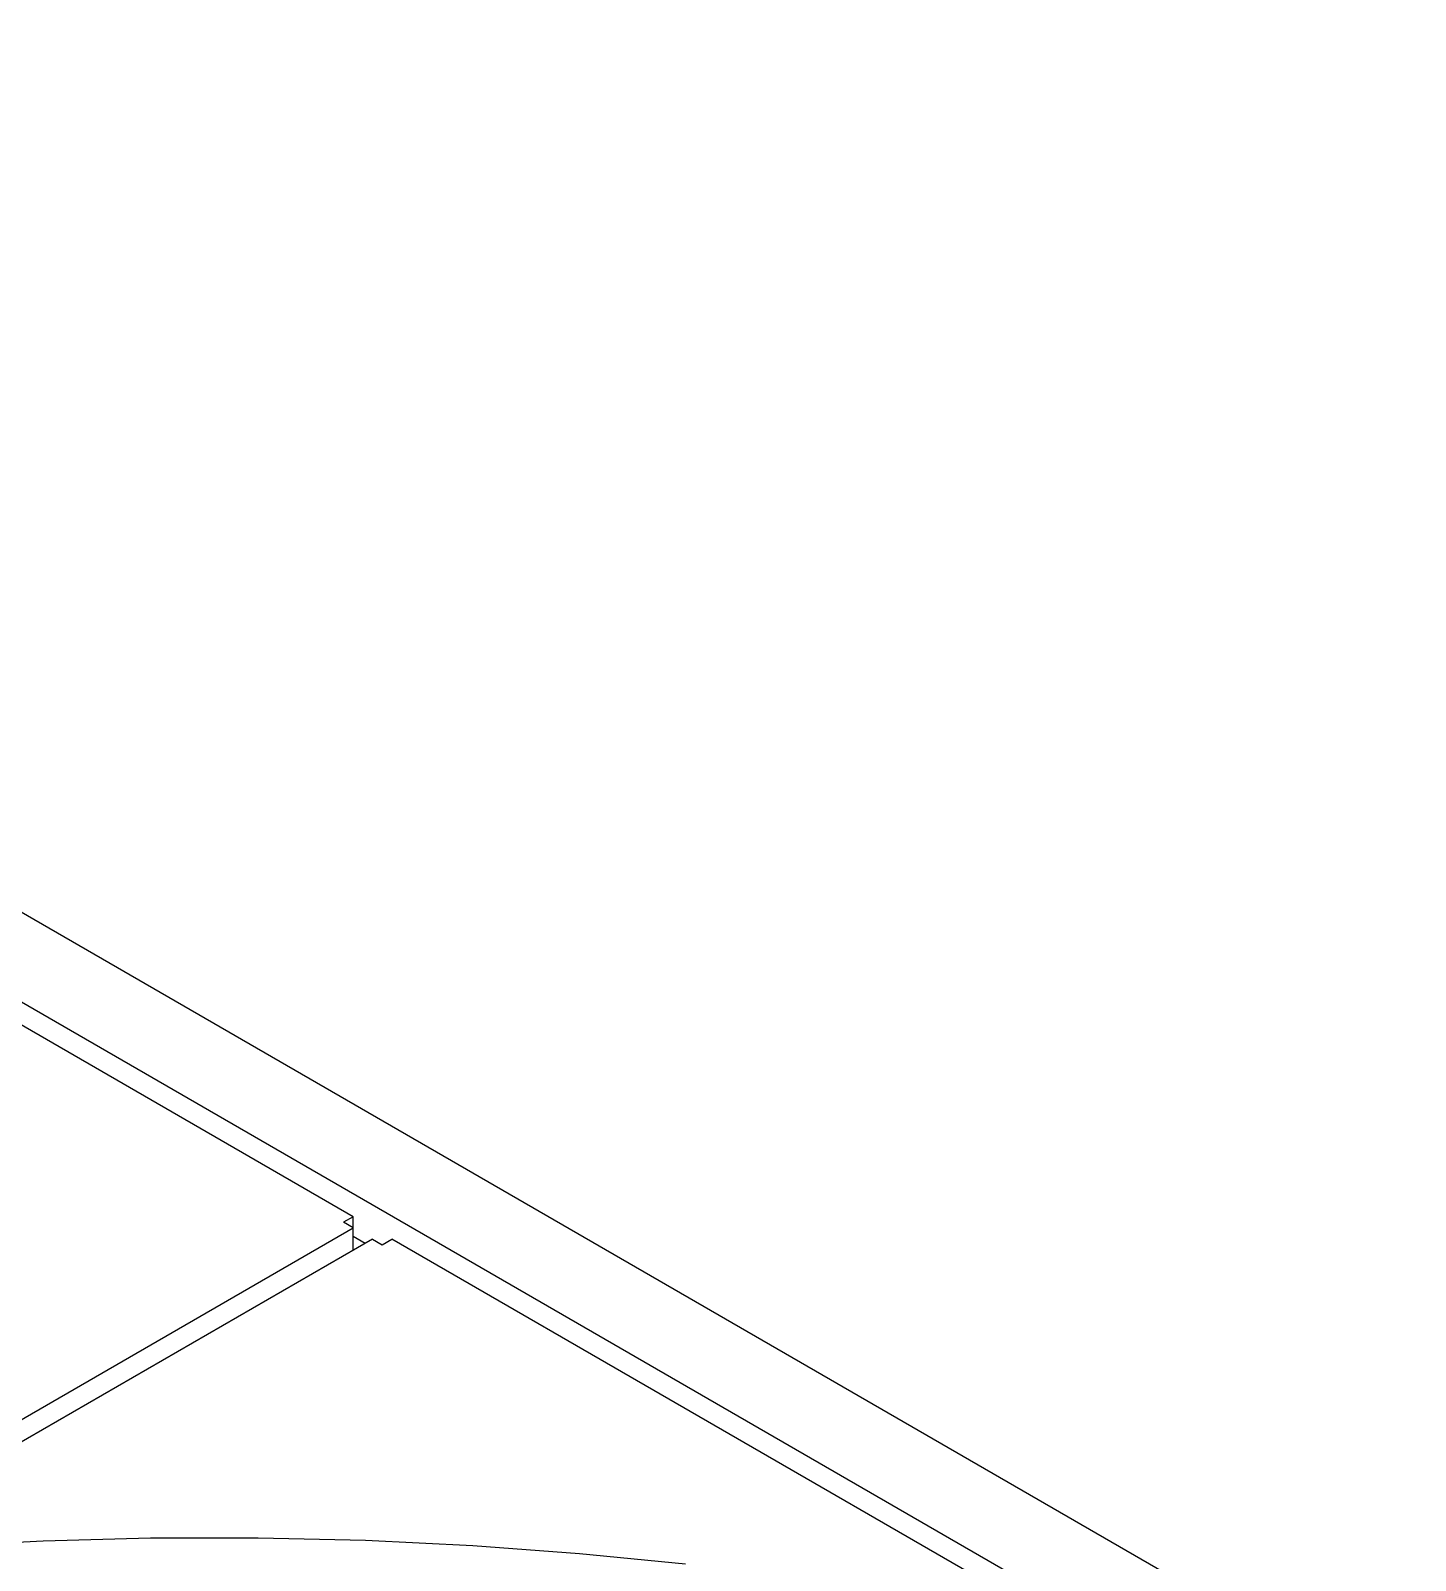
# Model space of a CAD drawing. Extents: x 594 to 813, y 174 to 240.
# Drawn here: x 759.609 to 760.37, y 206.518 to 207.359 of the extents above; entities that cross this region are included whole.
import ezdxf

# ---------------------------------------------------------------- set-up
doc = ezdxf.new("R2010")
doc.units = 0
doc.header["$MEASUREMENT"] = 0
doc.layers.add('AC.REF(S). PIPING', color=3, linetype='CONTINUOUS', lineweight=30)
doc.layers.add('LG-Product', color=3, linetype='CONTINUOUS')

# ---------------------------------------------------------------- blocks, each defined once
blk = doc.blocks.new('UW1-4')
at = {"layer": 'LG-Product', "color": 3, "linetype": 'Continuous'}
for p, q in [((3300.056, 4582.721), (3460.586, 4675.403)), ((3452.01, 4665.538), (3316.201, 4587.128)), ((3358.424, 4610.236), (3450.638, 4663.475)), ((3358.424, 4610.236), (3358.956, 4609.929)), ((3358.424, 4609.621), (3358.424, 4610.236)), ((3358.424, 4609.621), (3358.956, 4609.929)), ((3390.05, 4591.363), (3358.424, 4609.621)), ((3358.424, 4608.393), (3358.424, 4609.621)), ((3319.67, 4587.861), (3356.296, 4609.007)), ((3356.828, 4608.7), (3356.296, 4609.007)), ((3357.36, 4609.007), (3356.828, 4608.7)), ((3357.36, 4609.007), (3387.393, 4591.668)), ((3357.767, 4608.766), (3358.422, 4609.144)), ((3357.75, 4592.459), (3351.861, 4592.174)), ((3363.656, 4592.598), (3357.75, 4592.459)), ((3369.566, 4592.59), (3363.656, 4592.598)), ((3375.471, 4592.435), (3369.566, 4592.59)), ((3381.358, 4592.135), (3375.471, 4592.435)), ((3345.997, 4591.743), (3340.171, 4591.168)), ((3351.861, 4592.174), (3345.997, 4591.743))]:
    blk.add_line(p, q, dxfattribs=at)
blk = doc.blocks.new('A$C5B2C3915')
at = {"layer": 'LG-Product', "xscale": -1}
blk.add_blockref('UW1-4', (3895.38, -4026.948), dxfattribs=at)

msp = doc.modelspace()

# ---------------------------------------------------------------- block references
at = {"layer": 'AC.REF(S). PIPING', "linetype": 'Continuous', "xscale": 0.0099999999999909, "yscale": 0.0099999999999909, "zscale": 0.0099999999999909}
msp.add_blockref('A$C5B2C3915', (754.41716, 200.87435), dxfattribs=at)

doc.saveas('drawing.dxf')
